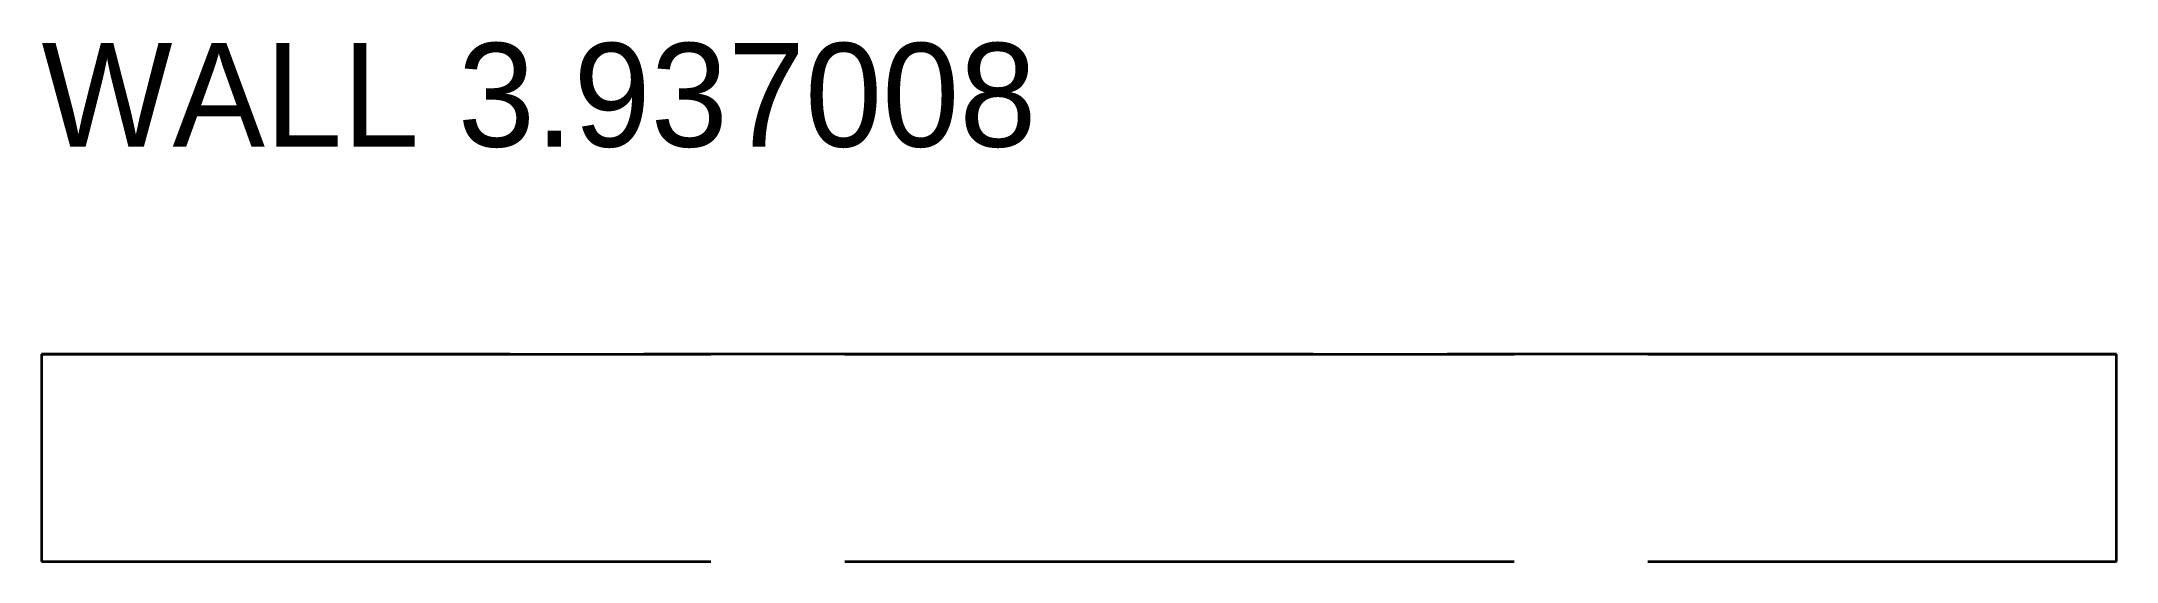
# Model space of a CAD drawing. Header units: inches. Extents: x 0 to 3.94, y 0 to 0.99.
import ezdxf

# ---------------------------------------------------------------- set-up
doc = ezdxf.new("R2010")
doc.units = ezdxf.units.IN
doc.linetypes.add('DASHED', pattern=[1.524, 1.27, -0.254])
doc.layers.add('ANNO', color=3, linetype='Continuous')
doc.layers.add('WALLS', color=1, linetype='DASHED', lineweight=35)

msp = doc.modelspace()

# ---------------------------------------------------------------- linework, layer by layer
at = {"layer": 'WALLS'}
for p, q in [((0, 0.3937), (3.937, 0.3937)), ((0, 0), (3.937, 0))]:
    msp.add_line(p, q, dxfattribs=at)
msp.add_lwpolyline([(0, 0), (3.937, 0), (3.937, 0.3937), (0, 0.3937)], close=True, dxfattribs=at)

# ---------------------------------------------------------------- texts
at = {"layer": 'ANNO'}
msp.add_text('WALL 3.937008', height=0.19685, dxfattribs=at).set_placement((0, 0.7874))

doc.saveas('drawing.dxf')
